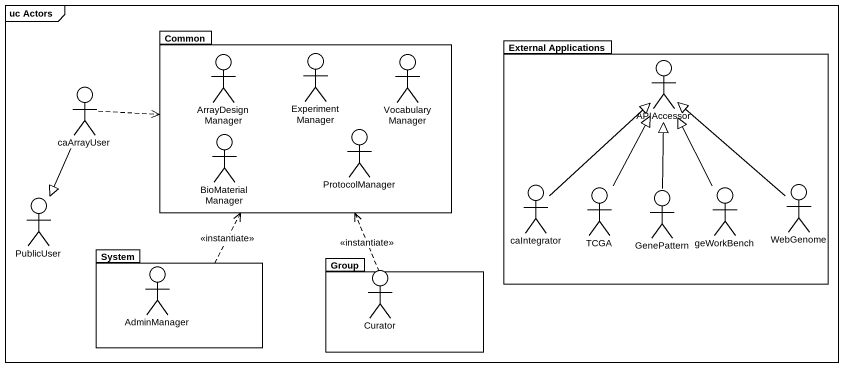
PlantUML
@startuml
mainframe uc Actors
package Common {
  actor ArrayDesignManager
  actor ExperimentManager
  actor VocabularyManager
  actor BioMaterialManager
  actor ProtocolManager
}
package "External Applications" as External_Applications {
  actor APIAccessor
  actor caIntegrator
  actor TCGA
  actor GenePattern
  actor geWorkBench
  actor WebGenome
}
actor caArrayUser
actor PublicUser
package System {
  actor AdminManager
}
package "Group" as Group_ {
  actor Curator
}
caArrayUser .right.> Common
caArrayUser --|> PublicUser
caIntegrator -up-|> APIAccessor
TCGA -up-|> APIAccessor
GenePattern -up-|> APIAccessor
geWorkBench -up-|> APIAccessor
WebGenome -up-|> APIAccessor
System .up.> Common : <<instantiate>>
Group_ .up.> Common : <<instantiate>>
@enduml
